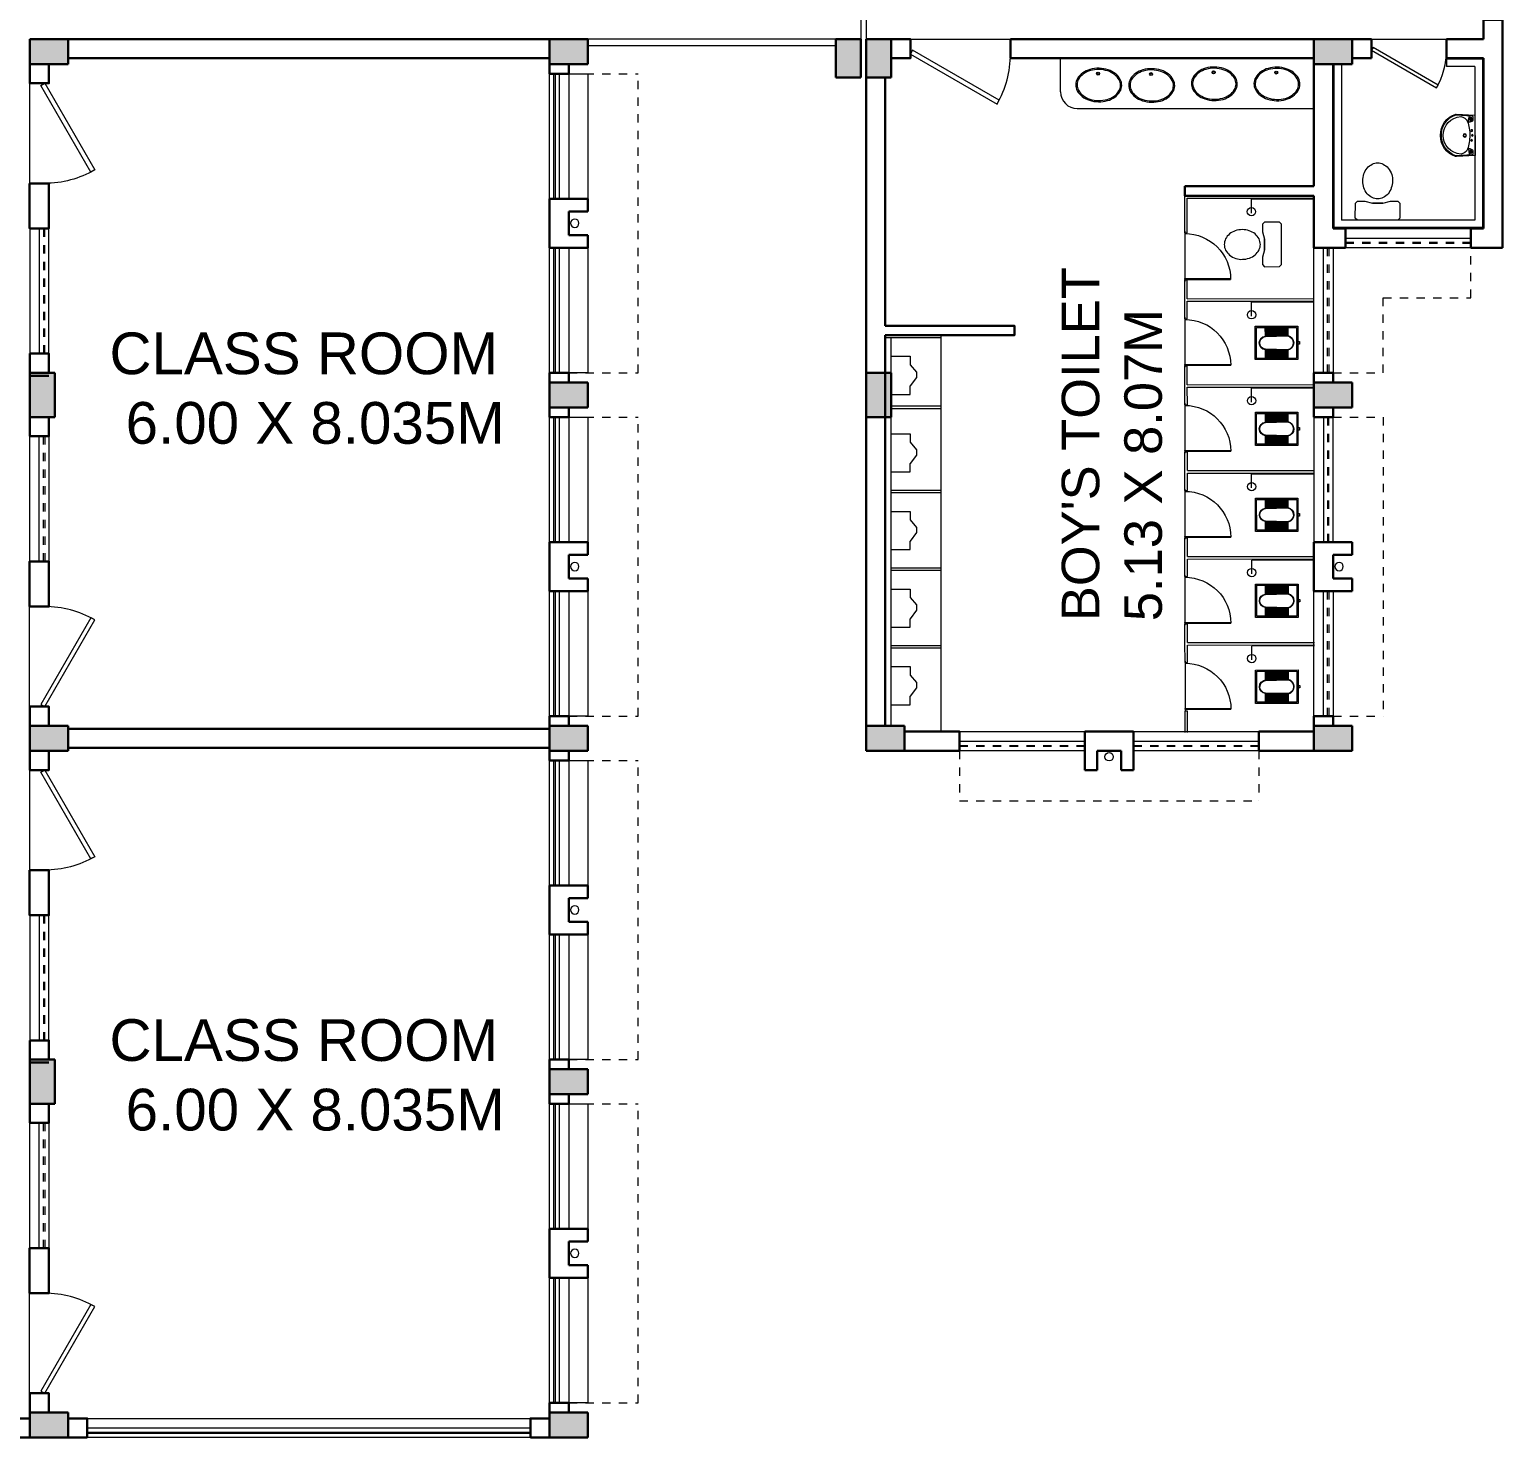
# Model space of a CAD drawing. Header units: millimetres. Extents: x 1898 to 3725, y 783 to 1532.
# Drawn here: x 2526.29 to 2543.94, y 1262.57 to 1279.44 of the extents above; entities that cross this region are included whole.
import ezdxf

# ---------------------------------------------------------------- set-up
doc = ezdxf.new("R2010")
doc.units = ezdxf.units.MM
for name, pattern in [('CENTER2', [1.125, 0.75, -0.125, 0.125, -0.125]), ('DASHED', [0.75, 0.5, -0.25]), ('DASHED2', [0.375, 0.25, -0.125])]:
    doc.linetypes.add(name, pattern=pattern)
doc.layers.get('0').update_dxf_attribs({"lineweight": 20})
for name, color, linetype, lineweight in [('CLL LEV.', 15, 'Continuous', 18), ('COL HATCH', 253, 'Continuous', 13), ('Column', 251, 'Continuous', 30), ('CUBICAL TOILET', 5, 'Continuous', 15), ('Door', 54, 'Continuous', 18), ('expension joint', 248, 'Continuous', 18), ('Fixture', 44, 'Continuous', 13), ('PROJ.', 30, 'DASHED2', 15), ('Railing', 23, 'Continuous', 13), ('TEXT', 7, 'Continuous', 15), ('Ventilator', 4, 'DASHED', 18), ('Wall', 7, 'Continuous', 30), ('Window', 150, 'Continuous', 15), ('Window-Wall', 7, 'Continuous', 18)]:
    doc.layers.add(name, color=color, linetype=linetype, lineweight=lineweight)
doc.styles.add('L120', font='arial.ttf', dxfattribs={"height": 0.6})

# ---------------------------------------------------------------- blocks, each defined once
blk = doc.blocks.new('VENTILATOR')
at = {"layer": 'Ventilator', "ltscale": 0.02}
for p, q in [((-0.18, -1.5), (-0.18, 0)), ((-0.165, 0), (-0.165, -1.5))]:
    blk.add_line(p, q, dxfattribs=at)
at = {"layer": 'Window-Wall'}
for p, q in [((-0.23, 0), (0, 0)), ((-0.23, -1.5), (-0.23, 0)), ((-0.115, 0), (-0.115, -1.5)), ((0, 0), (0, -1.5)), ((-0.23, -1.5), (0, -1.5))]:
    blk.add_line(p, q, dxfattribs=at)
blk = doc.blocks.new('WINDOW 1')
at = {"layer": 'CLL LEV.'}
for p, q in [((-0.23, 0), (-0.46, 0)), ((-0.46, 0), (-0.46, -1.5)), ((-0.46, -1.5), (-0.23, -1.5))]:
    blk.add_line(p, q, dxfattribs=at)
at = {"layer": 'Window'}
for p, q in [((-0.065, 0), (-0.065, -1.5)), ((-0.05, -1.5), (-0.05, 0))]:
    blk.add_line(p, q, dxfattribs=at)
at = {"layer": 'Window-Wall'}
for p, q in [((0, 0), (-0.23, 0)), ((-0.23, 0), (-0.23, -1.5)), ((-0.115, 0), (-0.115, -1.5)), ((0, -1.5), (0, 0)), ((-0.23, -1.5), (0, -1.5))]:
    blk.add_line(p, q, dxfattribs=at)
blk = doc.blocks.new('SHAFT')
at = {"layer": 'Fixture'}
blk.add_circle((0.327, -0.302), 0.05, dxfattribs=at)
at = {"layer": 'Wall'}
for p, q in [((0.035, 0), (0.62, 0)), ((0.035, 0), (0.035, -0.46)), ((0.62, 0), (0.62, -0.46)), ((0.185, -0.46), (0.185, -0.23)), ((0.185, -0.23), (0.47, -0.23)), ((0.47, -0.46), (0.47, -0.23)), ((0.035, -0.46), (0.185, -0.46)), ((0.62, -0.46), (0.47, -0.46))]:
    blk.add_line(p, q, dxfattribs=at)
blk = doc.blocks.new('*U18')
for p, q in [((0, 0), (0, 6)), ((40, 0), (40, 6))]:
    blk.add_line(p, q)
blk.add_lwpolyline([(0, 0), (34.64, -20), (35.52, -18.48), (0.88, 1.52)], close=True)
blk.add_arc((0, 0), 40, 330, 360)
blk = doc.blocks.new('Door')
at = {"layer": 'Door'}
blk.add_line((0, 0.18), (1.199, 0.18), dxfattribs=at)
at = {"layer": 'Door', "xscale": 0.0299845412869386, "yscale": 0.0299845412869386, "zscale": 0.0299845412869386}
blk.add_blockref('*U18', (0, 0), dxfattribs=at)
blk = doc.blocks.new('Urinal 1')
for p, q in [((0, 9), (9, 9)), ((0, 9), (0, -9)), ((9, 9), (9, 5)), ((12, 1), (9, 5)), ((12, -1.5), (12, 1)), ((9, -5), (12, -1.5)), ((9, -9), (9, -5)), ((0, -9), (9, -9))]:
    blk.add_line(p, q)
blk = doc.blocks.new('RH 1200')
for p, q in [((21, 0), (21, 43.3)), ((21.7, 0), (21.7, 43.3)), ((-21.7, 0), (21.7, 0)), ((21.7, 0), (21, 0))]:
    blk.add_line(p, q)
at = {"extrusion": (0, 0, -1)}
blk.add_ellipse((21.7, 0), major_axis=(-30.6, 30.6), ratio=1, start_param=5.497787, end_param=7.068583, dxfattribs=at)
blk = doc.blocks.new('GHH')
at = {"layer": 'Door', "ltscale": 20}
blk.add_line((3289.697, -299.103), (3289.697, -299.853), dxfattribs=at)
at = {"layer": 'Door', "ltscale": 20, "xscale": 0.015874999996413, "yscale": 0.015874999996413, "zscale": 0.015874999996413, "rotation": 270}
blk.add_blockref('RH 1200', (3289.697, -299.479), dxfattribs=at)
blk = doc.blocks.new('RSA CL6')
for p, q in [((5.51, 3.48), (5.51, 7.28)), ((5.91, 3.47), (5.91, 7.28)), ((6.3, 3.46), (6.3, 7.28)), ((6.69, 3.45), (6.69, 7.28)), ((7.09, 3.44), (7.09, 7.28)), ((7.48, 3.43), (7.48, 7.28)), ((7.87, 3.42), (7.87, 7.28)), ((8.27, 3.41), (8.27, 7.28)), ((8.66, 3.4), (8.66, 7.28)), ((9.06, 3.39), (9.06, 7.28)), ((9.45, 3.38), (9.45, 7.28)), ((9.84, 3.37), (9.84, 7.28)), ((10.24, 3.36), (10.24, 7.28)), ((10.63, 3.35), (10.63, 7.28)), ((11.02, 3.34), (11.02, 7.28)), ((11.42, 3.33), (11.42, 7.28)), ((11.81, 3.32), (11.81, 7.28)), ((12.2, 3.31), (12.2, 7.28)), ((12.6, 3.31), (12.6, 7.28)), ((12.99, 3.3), (12.99, 7.28)), ((13.39, 3.29), (13.39, 7.28)), ((13.78, 3.28), (13.78, 7.28)), ((14.17, 3.27), (14.17, 7.28)), ((14.57, 3.26), (14.57, 7.28)), ((14.96, 3.25), (14.96, 7.28)), ((15.35, 3.24), (15.35, 7.28)), ((15.75, 3.23), (15.75, 7.28)), ((16.14, 3.22), (16.14, 7.28)), ((16.14, 7.28), (16.14, 3.22)), ((5.51, -7.28), (5.51, -3.47)), ((5.91, -7.28), (5.91, -3.45)), ((6.3, -7.28), (6.3, -3.44)), ((6.69, -7.28), (6.69, -3.43)), ((7.09, -7.28), (7.09, -3.42)), ((7.48, -7.28), (7.48, -3.41)), ((7.87, -7.28), (7.87, -3.4)), ((8.27, -7.28), (8.27, -3.39)), ((8.66, -7.28), (8.66, -3.38)), ((9.06, -7.28), (9.06, -3.37)), ((9.45, -7.28), (9.45, -3.36)), ((9.84, -7.28), (9.84, -3.34)), ((10.24, -7.28), (10.24, -3.33)), ((10.63, -7.28), (10.63, -3.32)), ((11.02, -7.28), (11.02, -3.31)), ((11.42, -7.28), (11.42, -3.3)), ((11.81, -7.28), (11.81, -3.29)), ((12.2, -7.28), (12.2, -3.28)), ((12.6, -7.28), (12.6, -3.27)), ((12.99, -7.28), (12.99, -3.26)), ((13.39, -7.28), (13.39, -3.24)), ((13.78, -7.28), (13.78, -3.23)), ((14.17, -7.28), (14.17, -3.22)), ((14.57, -7.28), (14.57, -3.21)), ((14.96, -7.28), (14.96, -3.2)), ((15.35, -7.28), (15.35, -3.19)), ((15.75, -7.28), (15.75, -3.18)), ((16.14, -3.17), (16.14, -7.28)), ((16.14, -7.28), (16.14, -3.17))]:
    blk.add_line(p, q)
for points in [[(0.79, 7.87), (20.87, 7.87), (20.87, -7.87), (0.79, -7.87)], [(1.38, 7.28), (20.28, 7.28), (20.28, -7.28), (1.38, -7.28)]]:
    blk.add_lwpolyline(points, close=True)
blk.add_lwpolyline([(0.79, -0.59), (0, -0.59), (0, 0.59), (0.79, 0.59)])
for points in [[(5.51, 3.48), (16.14, 3.22, -0.899983), (16.14, -3.17), (5.54, -3.47, -0.799392)], [(5.53, 3.28), (16.13, 3.02, -0.897689), (16.12, -2.97), (5.56, -3.27, -0.793494), (5.53, 3.28)]]:
    blk.add_lwpolyline(points, format="xyb", close=True)
blk = doc.blocks.new('ENGLISH SHEET')
at = {"layer": 'Fixture'}
for p, q in [((4663.798, 251.204), (4663.773, 251.179)), ((4663.773, 251.179), (4663.773, 250.696)), ((4663.976, 251.204), (4663.798, 251.204)), ((4664.002, 251.179), (4663.976, 251.204)), ((4664.002, 251.09), (4664.002, 251.179)), ((4663.976, 251.001), (4664.002, 251.09)), ((4663.976, 250.874), (4663.976, 251.001)), ((4663.976, 251.001), (4663.976, 250.874)), ((4664.002, 250.785), (4663.976, 250.874)), ((4663.773, 250.696), (4663.798, 250.67)), ((4663.798, 250.67), (4663.976, 250.67)), ((4663.976, 250.67), (4664.002, 250.696)), ((4664.002, 250.696), (4664.002, 250.785))]:
    blk.add_line(p, q, dxfattribs=at)
blk.add_lwpolyline([(4664.459, 250.937, 0.117036), (4664.443, 251.003, 0.104338), (4664.396, 251.063, 0.09029), (4664.321, 251.105, 0.09898), (4664.243, 251.115, 0.08237), (4664.159, 251.101, 0.09029), (4664.09, 251.063, 0.104338), (4664.043, 251.003, 0.117036), (4664.027, 250.937, 0.117036), (4664.043, 250.871, 0.104338), (4664.09, 250.811, 0.09029), (4664.159, 250.773, 0.08237), (4664.243, 250.759, 0.08237), (4664.327, 250.773, 0.09029), (4664.396, 250.811, 0.104338), (4664.443, 250.871, 0.117036)], format="xyb", close=True, dxfattribs=at)
blk = doc.blocks.new('RSA BASIN 2')
for points in [[(10.67, -8.12, 0.12976), (9.97, -5.22, 0.106426), (7.61, -2.47, 0.084431), (4.27, -0.72, 0.073534), (0, 0, 0.073534), (-4.29, -0.55, 0.084431), (-7.7, -2.16, 0.106426), (-10.17, -4.82, 0.12976), (-10.98, -7.69, 0.12976), (-10.28, -10.59, 0.106426), (-7.92, -13.34, 0.084431), (-4.58, -15.09, 0.073534), (-0.31, -15.81, 0.073534), (3.98, -15.26, 0.084431), (7.39, -13.64, 0.106426), (9.85, -10.99, 0.12976)], [(10.08, -7.9, 0.119977), (9.45, -5.5, 0.106426), (7.25, -2.94, 0.084431), (4.08, -1.28, 0.073534), (-0.01, -0.59, 0.073534), (-4.13, -1.12, 0.084431), (-7.36, -2.65, 0.106426), (-9.66, -5.12, 0.12976), (-10.39, -7.7, 0.009633), (-10.39, -7.9, 0.119977), (-9.76, -10.31, 0.106426), (-7.57, -12.87, 0.084431), (-4.4, -14.53, 0.073534), (-0.3, -15.22, 0.073534), (3.82, -14.69, 0.084431), (7.05, -13.16, 0.106426), (9.35, -10.69, 0.12976), (10.08, -8.11, 0.009633)]]:
    blk.add_lwpolyline(points, format="xyb", close=True)
for radius in [0.7, 0.479]:
    blk.add_circle((-0.47, -2.53), radius)
blk = doc.blocks.new('RSA BASIN 9')
for points in [[(-0.1, -16.2, 0.340881), (10.04, -9, 0.074195), (10.06, -8.89), (9.53, 0), (-9.54, 0), (-10.02, -8.77, 0.082611), (-9.96, -9.15, 0.330812), (-0.1, -16.2)], [(0, -15.03, 0.391482), (8.86, -6.67, 0.252869), (6.53, -3.51, 0.087242), (0.02, -2.46, 0.079484), (-6.53, -3.51, 0.2542), (-8.82, -6.67, 0.39026), (0, -15.03)], [(-8.57, -1.96, -0.907437), (-8.45, -1.81), (-7.52, -2.57, -0.907437), (-7.64, -2.72)], [(-8.2, -1.64, -0.907437), (-8.07, -1.49), (-7.14, -2.25, -0.907437), (-7.27, -2.4)], [(-7.82, -1.32, -0.907437), (-7.7, -1.17), (-6.77, -1.93, -0.907437), (-6.89, -2.08)], [(7.82, -1.32, 0.907437), (7.7, -1.17), (6.77, -1.93, 0.907437), (6.89, -2.08)], [(8.2, -1.64, 0.907437), (8.07, -1.49), (7.14, -2.25, 0.907437), (7.27, -2.4)], [(8.57, -1.96, 0.907437), (8.45, -1.81), (7.52, -2.57, 0.907437), (7.64, -2.72)]]:
    blk.add_lwpolyline(points, format="xyb", close=True)
for points in [[(-5.93, -3.31), (-6.16, -2.95, -0.183787), (-6.22, -2.68, 0.126662), (-6.25, -2.43), (-6.59, -1.44, 0.35453), (-7.05, -0.98), (-8.75, -0.98, 0.414214), (-9.14, -1.37), (-9.56, -9.09, 0.329849), (-0.07, -15.81, 0.338736), (9.65, -8.94, 0.075632), (9.66, -8.82), (9.14, -1.37, 0.414214), (8.75, -0.98), (7.05, -0.98, 0.35453), (6.59, -1.44), (6.25, -2.43, 0.126662), (6.22, -2.68, -0.183787), (6.16, -2.95), (5.93, -3.31)], [(-6.18, -3.39), (-6.24, -3.29, 0.220542), (-6.52, -3.11), (-8.75, -2.78, -0.361119), (-9.19, -2.35)], [(6.18, -3.39), (6.24, -3.29, -0.220542), (6.52, -3.11), (8.75, -2.78, 0.358803), (9.21, -2.33, 0.358803)]]:
    blk.add_lwpolyline(points, format="xyb")
for centre, radius in [((-2.35, -1.56), 0.399), ((0, -4.82), 0.771), ((0, -4.82), 0.602), ((0, -1.23), 0.399), ((2.28, -1.51), 0.399)]:
    blk.add_circle(centre, radius)
blk = doc.blocks.new('C3')
at = {"layer": 'COL HATCH'}
h = blk.add_hatch(color=256, dxfattribs=at)
h.dxf.hatch_style = 1
h.paths.add_polyline_path([(0.3, 0), (0, 0), (0, -0.53), (0.3, -0.53)])
at = {"layer": 'Column'}
for p, q in [((0, 0), (0, -0.53)), ((0.3, 0), (0, 0)), ((0.3, -0.53), (0.3, 0)), ((0, -0.53), (0.3, -0.53))]:
    blk.add_line(p, q, dxfattribs=at)
blk = doc.blocks.new('CU')
at = {"layer": 'COL HATCH', "linetype": 'CENTER2'}
h = blk.add_hatch(color=256, dxfattribs=at)
h.dxf.hatch_style = 1
h.paths.add_polyline_path([(0, 0.035), (0, -0.265), (0.46, -0.265), (0.46, 0.035)])
at = {"layer": 'Column', "linetype": 'CENTER2'}
blk.add_lwpolyline([(0, 0.035), (0, -0.265), (0.46, -0.265), (0.46, 0.035), (0, 0.035)], dxfattribs=at)

msp = doc.modelspace()

# ---------------------------------------------------------------- linework, layer by layer
at = {"layer": 'CUBICAL TOILET'}
for p, q in [((2540.1299, 1277.0051), (2540.1296, 1277.4498)), ((2540.1597, 1277.4198), (2541.6771, 1277.4208)), ((2540.1599, 1277.0052), (2540.1597, 1277.4198)), ((2540.1299, 1277.0051), (2540.1599, 1277.0052)), ((2540.1304, 1276.2148), (2540.1303, 1276.4355)), ((2540.1603, 1276.4355), (2540.1303, 1276.4355)), ((2540.1604, 1276.2148), (2540.1603, 1276.4355)), ((2540.1306, 1275.9751), (2540.1304, 1276.2148)), ((2540.1604, 1276.2148), (2541.6804, 1276.2158)), ((2540.1605, 1276.1848), (2541.6805, 1276.1858)), ((2540.1606, 1275.9752), (2540.1605, 1276.1848)), ((2540.1306, 1275.9751), (2540.1606, 1275.9752)), ((2540.1311, 1275.1848), (2540.131, 1275.4055)), ((2540.161, 1275.4055), (2540.131, 1275.4055)), ((2540.1611, 1275.1848), (2540.161, 1275.4055)), ((2540.1313, 1274.9451), (2540.1311, 1275.1848)), ((2540.1611, 1275.1848), (2541.6774, 1275.1858)), ((2540.1611, 1275.1548), (2541.6774, 1275.1558)), ((2540.1613, 1274.9452), (2540.1611, 1275.1548)), ((2540.1313, 1274.9451), (2540.1613, 1274.9452)), ((2540.1318, 1274.1548), (2540.1316, 1274.3755)), ((2540.1616, 1274.3755), (2540.1316, 1274.3755)), ((2540.1618, 1274.1548), (2540.1616, 1274.3755)), ((2540.1319, 1273.9151), (2540.1318, 1274.1548)), ((2540.1618, 1274.1548), (2541.6818, 1274.1558)), ((2540.1618, 1274.1248), (2541.6818, 1274.1258)), ((2540.1619, 1273.9152), (2540.1618, 1274.1248)), ((2540.1319, 1273.9151), (2540.1619, 1273.9152)), ((2540.1324, 1273.1248), (2540.1323, 1273.3455)), ((2540.1623, 1273.3455), (2540.1323, 1273.3455)), ((2540.1624, 1273.1248), (2540.1623, 1273.3455)), ((2540.1326, 1272.8851), (2540.1324, 1273.1248)), ((2540.1624, 1273.1248), (2541.6824, 1273.1258)), ((2540.1625, 1273.0948), (2541.6825, 1273.0958)), ((2540.1626, 1272.8852), (2540.1625, 1273.0948)), ((2540.1326, 1272.8851), (2540.1626, 1272.8852)), ((2540.1331, 1272.0948), (2540.133, 1272.3155)), ((2540.163, 1272.3155), (2540.133, 1272.3155)), ((2540.1631, 1272.0948), (2540.163, 1272.3155)), ((2540.1333, 1271.8551), (2540.1331, 1272.0948)), ((2540.1631, 1272.0948), (2541.6831, 1272.0958)), ((2540.1631, 1272.0648), (2541.6831, 1272.0658)), ((2540.1633, 1271.8552), (2540.1631, 1272.0648)), ((2540.1333, 1271.8551), (2540.1633, 1271.8552)), ((2540.1338, 1271.0172), (2540.1336, 1271.2729)), ((2540.1636, 1271.2729), (2540.1336, 1271.2729)), ((2540.1638, 1271.0172), (2540.1636, 1271.2729))]:
    msp.add_line(p, q, dxfattribs=at)
at = {"layer": 'expension joint'}
for p, q in [((2536.2497, 1282.6768), (2536.2497, 1279.3268)), ((2536.3122, 1282.6768), (2536.3122, 1279.3268))]:
    msp.add_line(p, q, dxfattribs=at)
at = {"layer": 'Fixture'}
for p, q in [((2538.6425, 1278.6943), (2538.6425, 1279.097)), ((2538.8426, 1278.4945), (2541.6771, 1278.4945)), ((2537.2114, 1275.747), (2536.5411, 1275.747)), ((2537.2111, 1275.777), (2536.5422, 1275.777)), ((2536.6111, 1273.257), (2536.6111, 1275.747)), ((2537.2111, 1271.027), (2537.2111, 1275.777)), ((2537.2114, 1274.9269), (2536.6114, 1274.9269)), ((2536.6111, 1271.097), (2536.6111, 1274.832)), ((2537.2114, 1274.8969), (2536.6114, 1274.8969)), ((2537.2114, 1273.917), (2536.6114, 1273.917)), ((2537.2114, 1273.887), (2536.6114, 1273.887)), ((2537.2118, 1272.987), (2536.6118, 1272.987)), ((2537.2118, 1272.957), (2536.6118, 1272.957)), ((2537.2121, 1272.057), (2536.6121, 1272.057)), ((2537.2121, 1272.027), (2536.6121, 1272.027))]:
    msp.add_line(p, q, dxfattribs=at)
at = {"layer": 'Fixture', "ltscale": 0.05}
for p, q in [((2541.6771, 1277.4084), (2540.9297, 1277.4079)), ((2540.9298, 1277.2421), (2540.9297, 1277.4079)), ((2541.6805, 1276.1734), (2540.9305, 1276.1729)), ((2540.9306, 1276.0071), (2540.9305, 1276.1729)), ((2541.6774, 1275.1434), (2540.9311, 1275.1429)), ((2540.9312, 1274.9771), (2540.9311, 1275.1429)), ((2541.6818, 1274.1134), (2540.9318, 1274.1129)), ((2540.9319, 1273.9471), (2540.9318, 1274.1129)), ((2541.6825, 1273.0834), (2540.9325, 1273.0829)), ((2540.9326, 1272.9171), (2540.9325, 1273.0829)), ((2541.6831, 1272.0534), (2540.9331, 1272.0529)), ((2540.9332, 1271.8871), (2540.9331, 1272.0529))]:
    msp.add_line(p, q, dxfattribs=at)
for centre in [(2540.9298, 1277.2579), (2540.9306, 1276.0229), (2540.9312, 1274.9929), (2540.9319, 1273.9629), (2540.9326, 1272.9329), (2540.9332, 1271.9029)]:
    msp.add_circle(centre, 0.05, dxfattribs=at)
at = {"layer": 'Fixture'}
msp.add_arc((2538.8425, 1278.6945), 0.2, 180.03713, 270.03713, dxfattribs=at)
at = {"layer": 'PROJ.', "ltscale": 0.05}
for p, q in [((2532.7497, 1278.9118), (2533.5797, 1278.9118)), ((2533.5797, 1275.3268), (2533.5797, 1278.9118)), ((2543.5576, 1276.2268), (2543.5576, 1276.8268)), ((2542.5071, 1276.2268), (2543.5576, 1276.2268)), ((2542.5071, 1275.3268), (2542.5071, 1276.2268)), ((2532.7497, 1275.3268), (2533.5797, 1275.3268)), ((2541.9071, 1275.3268), (2542.5071, 1275.3268)), ((2532.7497, 1274.7968), (2533.5797, 1274.7968)), ((2533.5797, 1271.2118), (2533.5797, 1274.7968)), ((2541.9071, 1274.7968), (2542.5072, 1274.7968)), ((2542.5072, 1274.7968), (2542.5072, 1271.2118)), ((2532.7497, 1271.2118), (2533.5797, 1271.2118)), ((2541.9071, 1271.2118), (2542.5072, 1271.2118)), ((2537.4322, 1270.7969), (2537.4322, 1270.1968)), ((2541.0172, 1270.7969), (2541.0172, 1270.1968)), ((2532.7497, 1270.6818), (2533.5797, 1270.6818)), ((2533.5797, 1267.0968), (2533.5797, 1270.6818)), ((2537.4322, 1270.1968), (2541.0172, 1270.1968)), ((2532.7497, 1267.0968), (2533.5797, 1267.0968)), ((2532.7497, 1266.5668), (2533.5797, 1266.5668)), ((2533.5797, 1262.9818), (2533.5797, 1266.5668)), ((2532.7497, 1262.9818), (2533.5797, 1262.9818))]:
    msp.add_line(p, q, dxfattribs=at)
at = {"layer": 'Railing'}
for p, q in [((2535.9497, 1279.3268), (2532.9797, 1279.3268)), ((2535.9497, 1279.2468), (2532.9797, 1279.2468)), ((2541.9171, 1279.0268), (2541.9171, 1277.0668)), ((2542.0071, 1279.0268), (2542.0071, 1277.1568)), ((2543.698, 1279.0868), (2543.2671, 1279.0868)), ((2543.2671, 1279.0868), (2543.2671, 1278.9968)), ((2543.608, 1278.9968), (2543.2671, 1278.9968)), ((2543.608, 1278.9968), (2543.608, 1277.1568)), ((2543.698, 1279.0868), (2543.698, 1277.0668)), ((2543.698, 1277.0668), (2541.9171, 1277.0668)), ((2543.608, 1277.1568), (2542.0071, 1277.1568))]:
    msp.add_line(p, q, dxfattribs=at)
at = {"layer": 'Wall'}
for p, q in [((2526.7497, 1279.3268), (2532.5197, 1279.3268)), ((2541.6771, 1279.3269), (2538.0416, 1279.327)), ((2538.0416, 1279.327), (2538.0416, 1279.097)), ((2543.708, 1279.3268), (2543.2671, 1279.3268)), ((2543.2671, 1279.3268), (2543.2671, 1279.0968)), ((2543.938, 1279.3268), (2543.938, 1276.8268)), ((2526.7497, 1279.0968), (2532.5197, 1279.0968)), ((2541.6771, 1279.0969), (2538.0416, 1279.097)), ((2541.6771, 1279.0268), (2541.6771, 1277.5648)), ((2541.9071, 1279.0268), (2541.9071, 1277.0568)), ((2542.3671, 1279.0968), (2542.1371, 1279.0968)), ((2543.708, 1279.0968), (2543.2671, 1279.0968)), ((2543.708, 1279.0968), (2543.708, 1277.0568)), ((2536.3122, 1278.8668), (2536.3122, 1271.0968)), ((2536.5422, 1278.8668), (2536.5422, 1275.892)), ((2540.1296, 1277.4498), (2541.6773, 1277.4498)), ((2540.1297, 1277.5648), (2541.6773, 1277.5648)), ((2541.6771, 1277.4498), (2541.6771, 1276.8268)), ((2541.9071, 1277.0568), (2542.0576, 1277.0568)), ((2542.0576, 1277.0568), (2542.0576, 1276.8268)), ((2543.5576, 1277.0568), (2543.5576, 1276.8268)), ((2543.708, 1277.0568), (2543.5576, 1277.0568)), ((2541.9071, 1276.8268), (2541.6771, 1276.8268)), ((2541.9071, 1276.8268), (2542.0576, 1276.8268)), ((2543.938, 1276.8268), (2543.5576, 1276.8268)), ((2536.5422, 1275.777), (2536.5422, 1271.0968)), ((2526.2897, 1275.2918), (2526.5197, 1275.2918)), ((2532.5197, 1271.0618), (2526.7497, 1271.0618)), ((2532.5197, 1270.8318), (2526.7497, 1270.8318)), ((2526.2897, 1267.0618), (2526.5197, 1267.0618))]:
    msp.add_line(p, q, dxfattribs=at)
at = {"layer": 'Wall', "linetype": 'CENTER2'}
msp.add_line((2540.1297, 1277.5648), (2540.1296, 1277.4498), dxfattribs=at)
at = {"layer": 'Wall'}
for points in [[(2543.708, 1279.5568), (2543.938, 1279.5568), (2543.938, 1279.3268)], [(2543.708, 1279.3268), (2543.708, 1279.5568)], [(2536.6122, 1279.3268), (2536.8422, 1279.3268), (2536.8422, 1279.0968), (2536.6122, 1279.0968), (2536.6122, 1279.3268)], [(2526.2897, 1279.0268), (2526.5197, 1279.0268), (2526.5197, 1278.7968), (2526.2897, 1278.7968), (2526.2897, 1279.0268)], [(2532.7497, 1279.0268), (2532.5197, 1279.0268), (2532.5197, 1278.9118), (2532.7497, 1278.9118), (2532.7497, 1279.0268)], [(2536.5422, 1275.777), (2538.0888, 1275.777), (2538.0888, 1275.892), (2536.5422, 1275.892)], [(2526.2897, 1275.5568), (2526.5197, 1275.5568), (2526.5197, 1275.3268), (2526.2897, 1275.3268), (2526.2897, 1275.5568)], [(2532.7497, 1275.3268), (2532.5197, 1275.3268), (2532.5197, 1275.2118), (2532.7497, 1275.2118), (2532.7497, 1275.3268)], [(2541.9071, 1275.3268), (2541.6771, 1275.3268), (2541.6771, 1275.2118), (2541.9071, 1275.2118), (2541.9071, 1275.3268)], [(2526.2897, 1274.5668), (2526.5197, 1274.5668), (2526.5197, 1274.7968), (2526.2897, 1274.7968), (2526.2897, 1274.5668)], [(2532.7497, 1274.9118), (2532.5197, 1274.9118), (2532.5197, 1274.7968), (2532.7497, 1274.7968), (2532.7497, 1274.9118)], [(2541.9071, 1274.7968), (2541.6771, 1274.7968), (2541.6771, 1274.9118), (2541.9071, 1274.9118), (2541.9071, 1274.7968)], [(2526.2897, 1271.0968), (2526.5197, 1271.0968), (2526.5197, 1271.3268), (2526.2897, 1271.3268), (2526.2897, 1271.0968)], [(2532.7497, 1271.2118), (2532.5197, 1271.2118), (2532.5197, 1271.0968), (2532.7497, 1271.0968), (2532.7497, 1271.2118)], [(2532.7497, 1271.2118), (2532.5197, 1271.2118), (2532.5197, 1271.0968), (2532.7497, 1271.0968), (2532.7497, 1271.2118)], [(2541.9071, 1271.2118), (2541.6771, 1271.2118), (2541.6771, 1271.0968), (2541.9071, 1271.0968), (2541.9071, 1271.2118)], [(2536.7722, 1271.0269), (2536.7722, 1270.7969), (2537.4322, 1270.7969), (2537.4322, 1271.0269), (2536.7722, 1271.0269)], [(2541.0172, 1271.0269), (2541.0172, 1270.7968), (2541.6771, 1270.7968), (2541.6771, 1271.0268), (2541.0172, 1271.0269)], [(2526.2897, 1270.7968), (2526.5197, 1270.7968), (2526.5197, 1270.5668), (2526.2897, 1270.5668), (2526.2897, 1270.7968)], [(2532.7497, 1270.7968), (2532.5197, 1270.7968), (2532.5197, 1270.6818), (2532.7497, 1270.6818), (2532.7497, 1270.7968)], [(2526.2897, 1267.3268), (2526.5197, 1267.3268), (2526.5197, 1267.0968), (2526.2897, 1267.0968), (2526.2897, 1267.3268)], [(2532.7497, 1267.0968), (2532.5197, 1267.0968), (2532.5197, 1266.9818), (2532.7497, 1266.9818), (2532.7497, 1267.0968)], [(2532.7497, 1266.6818), (2532.5197, 1266.6818), (2532.5197, 1266.5668), (2532.7497, 1266.5668), (2532.7497, 1266.6818)], [(2526.2897, 1266.3368), (2526.5197, 1266.3368), (2526.5197, 1266.5668), (2526.2897, 1266.5668), (2526.2897, 1266.3368)], [(2526.2897, 1262.8668), (2526.5197, 1262.8668), (2526.5197, 1263.0968), (2526.2897, 1263.0968), (2526.2897, 1262.8668)], [(2532.7497, 1262.9818), (2532.5197, 1262.9818), (2532.5197, 1262.8668), (2532.7497, 1262.8668), (2532.7497, 1262.9818)], [(2532.7497, 1262.9818), (2532.5197, 1262.9818), (2532.5197, 1262.8668), (2532.7497, 1262.8668), (2532.7497, 1262.9818)], [(2526.0597, 1262.5668), (2526.2897, 1262.5668), (2526.2897, 1262.7968), (2526.0597, 1262.7968), (2526.0597, 1262.5668)], [(2526.9797, 1262.5668), (2526.7497, 1262.5668), (2526.7497, 1262.7968), (2526.9797, 1262.7968), (2526.9797, 1262.5668)], [(2532.2897, 1262.5668), (2532.5197, 1262.5668), (2532.5197, 1262.7968), (2532.2897, 1262.7968), (2532.2897, 1262.5668)]]:
    msp.add_lwpolyline(points, dxfattribs=at)
at = {"layer": 'Wall', "linetype": 'CENTER2'}
msp.add_lwpolyline([(2542.3671, 1279.0968), (2542.3671, 1279.3268), (2542.1371, 1279.3268), (2542.1371, 1279.0968)], dxfattribs=at)
at = {"layer": 'Wall'}
for points in [[(2526.2895, 1277.5975), (2526.5197, 1277.5975), (2526.5197, 1277.0568), (2526.2895, 1277.0568)], [(2526.2895, 1272.5262), (2526.5197, 1272.5262), (2526.5197, 1273.0668), (2526.2895, 1273.0668)], [(2526.2895, 1269.3675), (2526.5197, 1269.3675), (2526.5197, 1268.8268), (2526.2895, 1268.8268)], [(2526.2895, 1264.2962), (2526.5197, 1264.2962), (2526.5197, 1264.8368), (2526.2895, 1264.8368)]]:
    msp.add_lwpolyline(points, close=True, dxfattribs=at)
at = {"layer": 'Window'}
for p, q in [((2526.9797, 1262.6318), (2532.2897, 1262.6318)), ((2532.2897, 1262.6168), (2526.9797, 1262.6168))]:
    msp.add_line(p, q, dxfattribs=at)
at = {"layer": 'Window-Wall'}
for p, q in [((2526.9797, 1262.5668), (2526.9797, 1262.7968)), ((2526.9797, 1262.7968), (2532.2897, 1262.7968)), ((2526.9797, 1262.6818), (2532.2897, 1262.6818)), ((2532.2897, 1262.5668), (2526.9797, 1262.5668))]:
    msp.add_line(p, q, dxfattribs=at)

# ---------------------------------------------------------------- block references
at = {"layer": 'Column'}
for p in [(2526.2897, 1279.2918), (2532.5197, 1279.2918), (2541.6771, 1279.2918), (2532.5197, 1275.1768), (2541.6771, 1275.1768), (2526.2897, 1271.0618), (2532.5197, 1271.0618), (2536.3122, 1271.0618), (2541.6771, 1271.0618), (2532.5197, 1266.9468), (2526.2897, 1262.8318), (2532.5197, 1262.8318)]:
    msp.add_blockref('CU', p, dxfattribs=at)
at = {"layer": 'Column', "xscale": -1, "rotation": 90}
for p in [(2535.9847, 1279.3268), (2536.3472, 1279.3268)]:
    msp.add_blockref('CU', p, dxfattribs=at)
at = {"layer": 'Column', "xscale": -1}
for p in [(2526.5897, 1275.3268), (2536.6122, 1275.3268), (2526.5897, 1267.0968)]:
    msp.add_blockref('C3', p, dxfattribs=at)
at = {"layer": 'Door', "xscale": 0.8000000001374484, "yscale": 0.8000000001374484, "zscale": 0.8000000001374484, "rotation": 0.03572769329324655}
for p in [(-91.7762, 1514.6643), (-91.7755, 1513.6343), (-91.7749, 1512.6043), (-91.7742, 1511.5743), (-91.7735, 1510.5443), (-91.7729, 1509.5143)]:
    msp.add_blockref('GHH', p, dxfattribs=at)
at = {"layer": 'Fixture', "extrusion": (0, 0, -1), "xscale": -0.02539999999589782, "yscale": 0.02539999999589782, "zscale": -0.02539999999589782}
for p in [(-2540.4885, 1278.9919), (-2541.2385, 1278.9896), (-2539.1038, 1278.9766), (-2539.7386, 1278.9717)]:
    msp.add_blockref('RSA BASIN 2', p, dxfattribs=at)
at = {"layer": 'Fixture', "ltscale": 10000, "extrusion": (0, 0, -1), "xscale": 0.02543261667546474, "yscale": 0.02543261667546474, "zscale": -0.0254326166754069, "rotation": 89.95360362113973}
msp.add_blockref('RSA BASIN 9', (-2543.608, 1278.1726), dxfattribs=at)
at = {"layer": 'Fixture', "extrusion": (0, 0, -1), "zscale": -1, "rotation": 90.05129373375074}
msp.add_blockref('ENGLISH SHEET', (-2287.329, -3386.3897), dxfattribs=at)
at = {"layer": 'Fixture', "extrusion": (0, 0, -1), "xscale": -1, "zscale": -1, "rotation": 179.8744537984219}
msp.add_blockref('ENGLISH SHEET', (-7204.502, 1538.0218), dxfattribs=at)
at = {"layer": 'Fixture', "extrusion": (0, 0, -1), "xscale": -0.02539999999589984, "yscale": 0.02539999999589782, "zscale": -0.02539999999589984, "rotation": 179.9628737661411}
for p in [(-2541.5058, 1275.6857), (-2541.5064, 1274.6557), (-2541.5071, 1273.6257), (-2541.5078, 1272.5957), (-2541.5085, 1271.5657)]:
    msp.add_blockref('RSA CL6', p, dxfattribs=at)
at = {"layer": 'Fixture', "xscale": -0.02539999999498832, "yscale": 0.02539999999498832, "zscale": 0.0253999999949883, "rotation": 180}
for p in [(2536.6111, 1275.297), (2536.6111, 1274.367), (2536.6114, 1273.437), (2536.6118, 1272.507), (2536.6121, 1271.577)]:
    msp.add_blockref('Urinal 1', p, dxfattribs=at)
at = {"layer": 'Wall'}
for name, p in [('Door', (2536.8422, 1279.1471)), ('SHAFT', (2538.8972, 1271.0269))]:
    msp.add_blockref(name, p, dxfattribs=at)
at = {"layer": 'Wall', "linetype": 'CENTER2', "xscale": 0.7503866670708703, "yscale": 0.7503866670708703, "zscale": 0.7503866670708703}
msp.add_blockref('Door', (2542.3671, 1279.1918), dxfattribs=at)
at = {"layer": 'Wall', "xscale": -1}
for name, p in [('WINDOW 1', (2532.5197, 1278.9118)), ('VENTILATOR', (2526.2897, 1277.0568)), ('WINDOW 1', (2532.5197, 1276.8268)), ('WINDOW 1', (2532.5197, 1274.7968)), ('VENTILATOR', (2541.6771, 1274.7968)), ('WINDOW 1', (2532.5197, 1272.7118)), ('WINDOW 1', (2532.5197, 1270.6818)), ('VENTILATOR', (2526.2897, 1268.8268)), ('WINDOW 1', (2532.5197, 1268.5968)), ('WINDOW 1', (2532.5197, 1266.5668)), ('WINDOW 1', (2532.5197, 1264.4818))]:
    msp.add_blockref(name, p, dxfattribs=at)
at = {"layer": 'Wall', "xscale": -1, "rotation": 90}
for name, p in [('Door', (2526.4694, 1278.7968)), ('SHAFT', (2532.5197, 1277.4468)), ('SHAFT', (2532.5197, 1273.3318)), ('SHAFT', (2541.6771, 1273.3318)), ('Door', (2526.4694, 1270.5668)), ('SHAFT', (2532.5197, 1269.2168)), ('SHAFT', (2532.5197, 1265.1018))]:
    msp.add_blockref(name, p, dxfattribs=at)
at = {"layer": 'Wall'}
for name, p, rotation in [('VENTILATOR', (2542.0576, 1277.0568), 90), ('VENTILATOR', (2541.6771, 1275.3268), 180), ('VENTILATOR', (2526.2897, 1273.0668), 180), ('VENTILATOR', (2541.6771, 1271.2118), 180), ('Door', (2526.4694, 1271.3268), 90.00000000000001), ('VENTILATOR', (2537.4322, 1271.0269), 90), ('VENTILATOR', (2539.5172, 1271.0269), 90), ('VENTILATOR', (2526.2897, 1264.8368), 180), ('Door', (2526.4694, 1263.0968), 90.00000000000001)]:
    msp.add_blockref(name, p, dxfattribs=dict(at, rotation=rotation))

# ---------------------------------------------------------------- texts
at = {"layer": 'TEXT', "lineweight": 30, "insert": (2538.6562, 1272.1764), "char_height": 0.45, "width": 4.703075, "attachment_point": 1, "rotation": 90, "style": 'L120'}
msp.add_mtext("{\\fArial|b0|i0|c0|p34; BOY'S TOILET\\P 5.13 X 8.07M}", dxfattribs=at)
at = {"layer": 'TEXT', "lineweight": 30, "char_height": 0.5, "width": 9.930816, "attachment_point": 1, "style": 'L120'}
for insert in [(2527.2458, 1275.8103), (2527.2458, 1267.5803)]:
    msp.add_mtext('{\\fArial|b0|i0|c0|p34;CLASS ROOM\\P 6.00 X 8.035M}', dxfattribs=dict(at, insert=insert))

doc.saveas('drawing.dxf')
